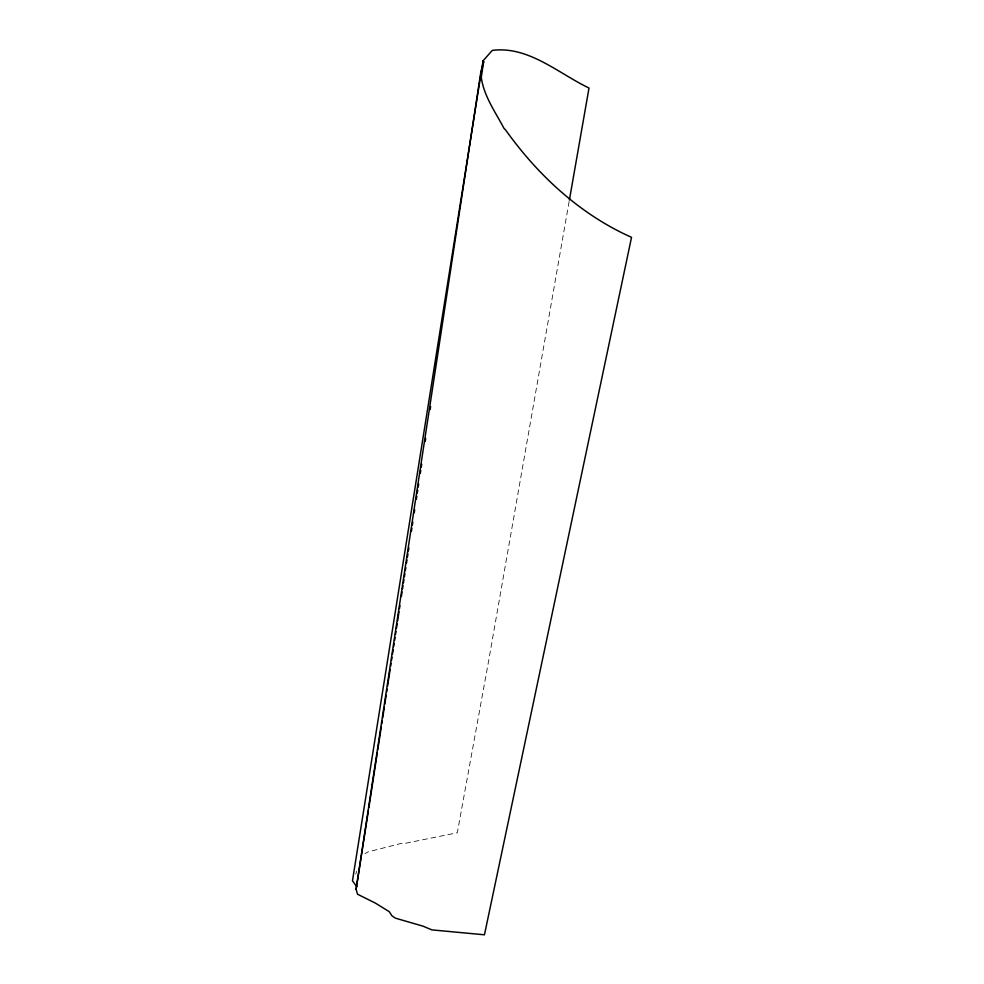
<?xml version="1.0" encoding="UTF-8"?>
<svg xmlns="http://www.w3.org/2000/svg" width="984" height="984" viewBox="0 0 984 984"><rect width="100%" height="100%" fill="white"/><g stroke="black" fill="none" stroke-linecap="round" stroke-linejoin="round"><path stroke-width="0.74" stroke-dasharray="4.92 3.69" d="M569.121 201.535L488.79 660.03L457.314 832.747L405.174 843.337L401.3 843.411L368.127 851.873L365.002 853.62M355.728 874.075L356.762 871.172"/><path stroke-width="1.48" d="M480.819 72.152C481.693 93.148 494.509 110.38 503.931 128.252L505.604 129.974C537.953 175.324 580.24 214.5 631.531 237.328L484.448 934.8L431.927 929.892L423.12 926.202L395.383 918.146L391.89 915.76L389.246 911.664L375.273 903.041L357.536 894.235L356.097 889.302L480.819 72.152L483.673 61.684L483.058 60.811L492.271 50.405C528.42 45.682 558.555 73.48 589.01 88.043L569.392 200.023M356.097 889.302L368.397 810.656M368.865 807.618L377.278 752.932M377.745 749.894L381.251 727.102M381.718 724.064L382.186 721.026M382.665 717.988L384.301 707.348M384.769 704.31L386.171 695.196M386.638 692.158L387.106 689.12M387.573 686.082L390.144 669.366M390.611 666.328L391.078 663.29M391.546 660.252L392.013 657.214M392.481 654.176L393.182 649.625M393.649 646.586L394.117 643.548M394.584 640.51L395.051 637.472M395.519 634.434L395.986 631.384M396.454 628.346L397.155 623.794M397.622 620.756L399.024 611.642M399.492 608.604L399.959 605.566M401.361 596.452L402.062 591.888M402.53 588.85L403.009 585.812M403.477 582.774L403.944 579.736M404.412 576.698L404.879 573.66M405.346 570.622L405.814 567.583M406.515 563.02L406.982 559.982M407.45 556.944L407.917 553.906M408.385 550.868L408.852 547.83M411.423 531.126L411.89 528.076M412.358 525.038L412.825 522M414.227 512.885L414.694 509.847M416.33 499.22L416.798 496.182M417.265 493.144L417.733 490.106M418.2 487.068L418.667 484.03M420.303 473.39L420.771 470.352M421.238 467.314L421.706 464.276M425.223 441.484L425.691 438.446M430.131 409.578L430.598 406.54M481.102 78.388L483.673 61.684M483.058 60.811L352.469 880.778L356.7 886.621"/></g></svg>
